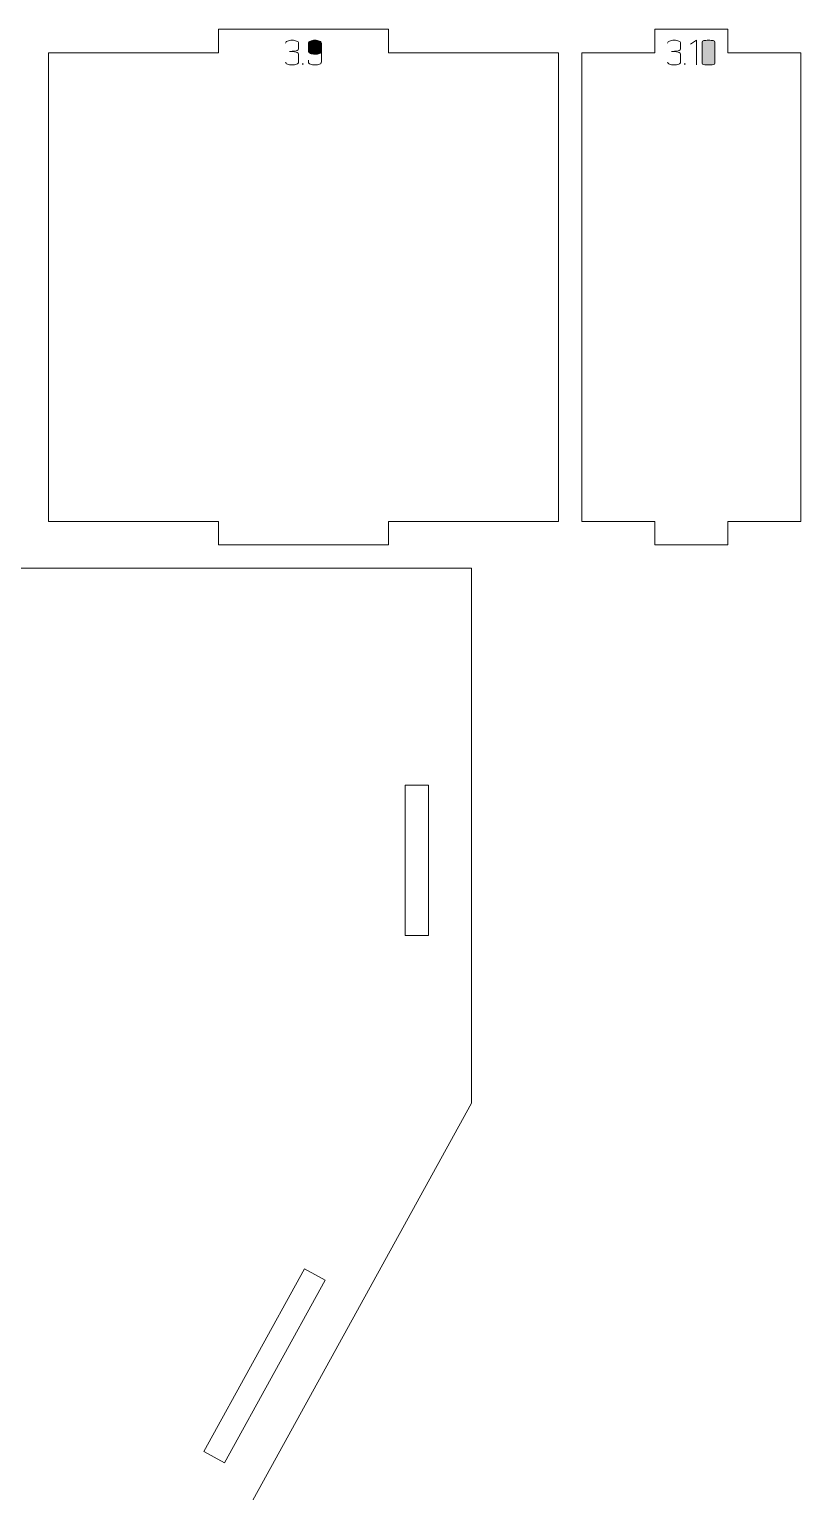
# Model space of a CAD drawing. Header units: centimetres. Extents: x -158 to 228, y -202 to 254.
# Drawn here: x -86.83 to -76.96, y -90.67 to -71.95 of the extents above; entities that cross this region are included whole.
import ezdxf

# ---------------------------------------------------------------- set-up
doc = ezdxf.new("R2010")
doc.units = ezdxf.units.CM
doc.header["$MEASUREMENT"] = 0
doc.layers.add('Capa 1', color=7, linetype='Continuous')

msp = doc.modelspace()

# ---------------------------------------------------------------- hatches: boundary and pattern name
at = {"layer": 'Capa 1', "true_color": 0x3e4095}
h = msp.add_hatch(color=175, dxfattribs=at)
edge = h.paths.add_edge_path()
edge.add_spline(control_points=[(-83.47128, -72.40756), (-83.49482, -72.40756), (-83.51447, -72.40412), (-83.53021, -72.39724), (-83.54596, -72.39036), (-83.55383, -72.38203), (-83.55383, -72.37225), (-83.55383, -72.38203), (-83.54596, -72.39036), (-83.53021, -72.39724), (-83.51447, -72.40412), (-83.49482, -72.40756), (-83.47128, -72.40756), (-83.44774, -72.40756), (-83.42809, -72.40412), (-83.41235, -72.39724), (-83.3966, -72.39036), (-83.38873, -72.38203), (-83.38873, -72.37225), (-83.38873, -72.37225), (-83.38873, -72.26906), (-83.38873, -72.26906), (-83.38873, -72.2608), (-83.39439, -72.25362), (-83.4057, -72.24751), (-83.41701, -72.24139), (-83.45018, -72.23726), (-83.50522, -72.23512), (-83.45049, -72.23176), (-83.41762, -72.22778), (-83.40662, -72.2232), (-83.39561, -72.21861), (-83.38965, -72.21112), (-83.38873, -72.20073), (-83.38873, -72.20073), (-83.38873, -72.12643), (-83.38873, -72.12643), (-83.38873, -72.11665), (-83.3966, -72.10832), (-83.41235, -72.10144), (-83.42809, -72.09456), (-83.44774, -72.09112), (-83.47128, -72.09112), (-83.49482, -72.09112), (-83.51447, -72.09456), (-83.53021, -72.10144), (-83.54596, -72.10832), (-83.55383, -72.11665), (-83.55383, -72.12643), (-83.55383, -72.11665), (-83.54596, -72.10832), (-83.53021, -72.10144), (-83.51447, -72.09456), (-83.49482, -72.09112), (-83.47128, -72.09112), (-83.44774, -72.09112), (-83.42809, -72.09456), (-83.41235, -72.10144), (-83.3966, -72.10832), (-83.38873, -72.11665), (-83.38873, -72.12643), (-83.38873, -72.12643), (-83.38873, -72.20073), (-83.38873, -72.20073), (-83.38965, -72.21112), (-83.39561, -72.21861), (-83.40662, -72.2232), (-83.41762, -72.22778), (-83.45049, -72.23176), (-83.50522, -72.23512), (-83.45018, -72.23726), (-83.41701, -72.24139), (-83.4057, -72.24751), (-83.39439, -72.25362), (-83.38873, -72.2608), (-83.38873, -72.26906), (-83.38873, -72.26906), (-83.38873, -72.37225), (-83.38873, -72.37225), (-83.38873, -72.38203), (-83.3966, -72.39036), (-83.41235, -72.39724), (-83.42809, -72.40412), (-83.44774, -72.40756), (-83.47128, -72.40756)], knot_values=[0, 0, 0, 0, 0.03571429, 0.03571429, 0.03571429, 0.07142857, 0.07142857, 0.07142857, 0.10714286, 0.10714286, 0.10714286, 0.14285714, 0.14285714, 0.14285714, 0.17857143, 0.17857143, 0.17857143, 0.21428571, 0.21428571, 0.21428571, 0.25, 0.25, 0.25, 0.28571429, 0.28571429, 0.28571429, 0.32142857, 0.32142857, 0.32142857, 0.35714286, 0.35714286, 0.35714286, 0.39285714, 0.39285714, 0.39285714, 0.42857143, 0.42857143, 0.42857143, 0.46428571, 0.46428571, 0.46428571, 0.5, 0.5, 0.5, 0.53571429, 0.53571429, 0.53571429, 0.57142857, 0.57142857, 0.57142857, 0.60714286, 0.60714286, 0.60714286, 0.64285714, 0.64285714, 0.64285714, 0.67857143, 0.67857143, 0.67857143, 0.71428571, 0.71428571, 0.71428571, 0.75, 0.75, 0.75, 0.78571429, 0.78571429, 0.78571429, 0.82142857, 0.82142857, 0.82142857, 0.85714286, 0.85714286, 0.85714286, 0.89285714, 0.89285714, 0.89285714, 0.92857143, 0.92857143, 0.92857143, 0.96428571, 0.96428571, 0.96428571, 1, 1, 1, 1], degree=3, periodic=1)
h = msp.add_hatch(color=175, dxfattribs=at)
edge = h.paths.add_edge_path()
edge.add_spline(control_points=[(-83.26032, -72.23375), (-83.26032, -72.24353), (-83.25245, -72.25186), (-83.2367, -72.25874), (-83.22096, -72.26562), (-83.20131, -72.26906), (-83.17777, -72.26906), (-83.15453, -72.26967), (-83.13497, -72.26684), (-83.11907, -72.26058), (-83.10317, -72.25431), (-83.09522, -72.24536), (-83.09522, -72.23375), (-83.09522, -72.23375), (-83.09522, -72.12643), (-83.09522, -72.12643), (-83.09522, -72.11665), (-83.10309, -72.10832), (-83.11884, -72.10144), (-83.13458, -72.09456), (-83.15423, -72.09112), (-83.17777, -72.09112), (-83.20131, -72.09112), (-83.22096, -72.09456), (-83.2367, -72.10144), (-83.25245, -72.10832), (-83.26032, -72.11665), (-83.26032, -72.12643), (-83.26032, -72.12643), (-83.26032, -72.23375), (-83.26032, -72.23375)], knot_values=[0, 0, 0, 0, 0.1, 0.1, 0.1, 0.2, 0.2, 0.2, 0.3, 0.3, 0.3, 0.4, 0.4, 0.4, 0.5, 0.5, 0.5, 0.6, 0.6, 0.6, 0.7, 0.7, 0.7, 0.8, 0.8, 0.8, 0.9, 0.9, 0.9, 1, 1, 1, 1], degree=3, periodic=1)
h = msp.add_hatch(color=175, dxfattribs=at)
edge = h.paths.add_edge_path()
edge.add_spline(control_points=[(-83.17777, -72.40756), (-83.20131, -72.40756), (-83.22096, -72.40412), (-83.2367, -72.39724), (-83.25245, -72.39036), (-83.26032, -72.38203), (-83.26032, -72.37225), (-83.26032, -72.37225), (-83.26032, -72.34702), (-83.26032, -72.34702), (-83.26032, -72.34702), (-83.26032, -72.37225), (-83.26032, -72.37225), (-83.26032, -72.38203), (-83.25245, -72.39036), (-83.2367, -72.39724), (-83.22096, -72.40412), (-83.20131, -72.40756), (-83.17777, -72.40756), (-83.15423, -72.40756), (-83.13458, -72.40412), (-83.11884, -72.39724), (-83.10309, -72.39036), (-83.09522, -72.38203), (-83.09522, -72.37225), (-83.09522, -72.37225), (-83.09522, -72.23375), (-83.09522, -72.23375), (-83.09522, -72.24536), (-83.10317, -72.25431), (-83.11907, -72.26058), (-83.13497, -72.26684), (-83.15453, -72.26967), (-83.17777, -72.26906), (-83.20131, -72.26906), (-83.22096, -72.26562), (-83.2367, -72.25874), (-83.25245, -72.25186), (-83.26032, -72.24353), (-83.26032, -72.23375), (-83.26032, -72.23375), (-83.26032, -72.12643), (-83.26032, -72.12643), (-83.26032, -72.11665), (-83.25245, -72.10832), (-83.2367, -72.10144), (-83.22096, -72.09456), (-83.20131, -72.09112), (-83.17777, -72.09112), (-83.15423, -72.09112), (-83.13458, -72.09456), (-83.11884, -72.10144), (-83.10309, -72.10832), (-83.09522, -72.11665), (-83.09522, -72.12643), (-83.09522, -72.12643), (-83.09522, -72.23375), (-83.09522, -72.23375), (-83.09522, -72.23375), (-83.09522, -72.37225), (-83.09522, -72.37225), (-83.09522, -72.38203), (-83.10309, -72.39036), (-83.11884, -72.39724), (-83.13458, -72.40412), (-83.15423, -72.40756), (-83.17777, -72.40756)], knot_values=[0, 0, 0, 0, 0.04545455, 0.04545455, 0.04545455, 0.09090909, 0.09090909, 0.09090909, 0.13636364, 0.13636364, 0.13636364, 0.18181818, 0.18181818, 0.18181818, 0.22727273, 0.22727273, 0.22727273, 0.27272727, 0.27272727, 0.27272727, 0.31818182, 0.31818182, 0.31818182, 0.36363636, 0.36363636, 0.36363636, 0.40909091, 0.40909091, 0.40909091, 0.45454545, 0.45454545, 0.45454545, 0.5, 0.5, 0.5, 0.54545455, 0.54545455, 0.54545455, 0.59090909, 0.59090909, 0.59090909, 0.63636364, 0.63636364, 0.63636364, 0.68181818, 0.68181818, 0.68181818, 0.72727273, 0.72727273, 0.72727273, 0.77272727, 0.77272727, 0.77272727, 0.81818182, 0.81818182, 0.81818182, 0.86363636, 0.86363636, 0.86363636, 0.90909091, 0.90909091, 0.90909091, 0.95454545, 0.95454545, 0.95454545, 1, 1, 1, 1], degree=3, periodic=1)
h = msp.add_hatch(color=175, dxfattribs=at)
edge = h.paths.add_edge_path()
edge.add_spline(control_points=[(-78.58043, -72.40756), (-78.60397, -72.40756), (-78.62362, -72.40412), (-78.63936, -72.39724), (-78.65511, -72.39036), (-78.66298, -72.38203), (-78.66298, -72.37225), (-78.66298, -72.38203), (-78.65511, -72.39036), (-78.63936, -72.39724), (-78.62362, -72.40412), (-78.60397, -72.40756), (-78.58043, -72.40756), (-78.55689, -72.40756), (-78.53724, -72.40412), (-78.5215, -72.39724), (-78.50575, -72.39036), (-78.49788, -72.38203), (-78.49788, -72.37225), (-78.49788, -72.37225), (-78.49788, -72.26906), (-78.49788, -72.26906), (-78.49788, -72.2608), (-78.50354, -72.25362), (-78.51485, -72.24751), (-78.52616, -72.24139), (-78.55933, -72.23726), (-78.61437, -72.23512), (-78.55964, -72.23176), (-78.52677, -72.22778), (-78.51577, -72.2232), (-78.50476, -72.21861), (-78.4988, -72.21112), (-78.49788, -72.20073), (-78.49788, -72.20073), (-78.49788, -72.12643), (-78.49788, -72.12643), (-78.49788, -72.11665), (-78.50575, -72.10832), (-78.5215, -72.10144), (-78.53724, -72.09456), (-78.55689, -72.09112), (-78.58043, -72.09112), (-78.60397, -72.09112), (-78.62362, -72.09456), (-78.63936, -72.10144), (-78.65511, -72.10832), (-78.66298, -72.11665), (-78.66298, -72.12643), (-78.66298, -72.11665), (-78.65511, -72.10832), (-78.63936, -72.10144), (-78.62362, -72.09456), (-78.60397, -72.09112), (-78.58043, -72.09112), (-78.55689, -72.09112), (-78.53724, -72.09456), (-78.5215, -72.10144), (-78.50575, -72.10832), (-78.49788, -72.11665), (-78.49788, -72.12643), (-78.49788, -72.12643), (-78.49788, -72.20073), (-78.49788, -72.20073), (-78.4988, -72.21112), (-78.50476, -72.21861), (-78.51577, -72.2232), (-78.52677, -72.22778), (-78.55964, -72.23176), (-78.61437, -72.23512), (-78.55933, -72.23726), (-78.52616, -72.24139), (-78.51485, -72.24751), (-78.50354, -72.25362), (-78.49788, -72.2608), (-78.49788, -72.26906), (-78.49788, -72.26906), (-78.49788, -72.37225), (-78.49788, -72.37225), (-78.49788, -72.38203), (-78.50575, -72.39036), (-78.5215, -72.39724), (-78.53724, -72.40412), (-78.55689, -72.40756), (-78.58043, -72.40756)], knot_values=[0, 0, 0, 0, 0.03571429, 0.03571429, 0.03571429, 0.07142857, 0.07142857, 0.07142857, 0.10714286, 0.10714286, 0.10714286, 0.14285714, 0.14285714, 0.14285714, 0.17857143, 0.17857143, 0.17857143, 0.21428571, 0.21428571, 0.21428571, 0.25, 0.25, 0.25, 0.28571429, 0.28571429, 0.28571429, 0.32142857, 0.32142857, 0.32142857, 0.35714286, 0.35714286, 0.35714286, 0.39285714, 0.39285714, 0.39285714, 0.42857143, 0.42857143, 0.42857143, 0.46428571, 0.46428571, 0.46428571, 0.5, 0.5, 0.5, 0.53571429, 0.53571429, 0.53571429, 0.57142857, 0.57142857, 0.57142857, 0.60714286, 0.60714286, 0.60714286, 0.64285714, 0.64285714, 0.64285714, 0.67857143, 0.67857143, 0.67857143, 0.71428571, 0.71428571, 0.71428571, 0.75, 0.75, 0.75, 0.78571429, 0.78571429, 0.78571429, 0.82142857, 0.82142857, 0.82142857, 0.85714286, 0.85714286, 0.85714286, 0.89285714, 0.89285714, 0.89285714, 0.92857143, 0.92857143, 0.92857143, 0.96428571, 0.96428571, 0.96428571, 1, 1, 1, 1], degree=3, periodic=1)
h = msp.add_hatch(color=175, dxfattribs=at)
edge = h.paths.add_edge_path()
edge.add_spline(control_points=[(-78.29334, -72.09066), (-78.29334, -72.09066), (-78.36947, -72.1434), (-78.36947, -72.1434), (-78.36947, -72.1434), (-78.29334, -72.09066), (-78.29334, -72.09066), (-78.29334, -72.09066), (-78.29334, -72.40756), (-78.29334, -72.40756), (-78.29334, -72.40756), (-78.29334, -72.09066), (-78.29334, -72.09066)], knot_values=[0, 0, 0, 0, 0.25, 0.25, 0.25, 0.5, 0.5, 0.5, 0.75, 0.75, 0.75, 1, 1, 1, 1], degree=3, periodic=1)
h = msp.add_hatch(color=175, dxfattribs=at)
edge = h.paths.add_edge_path()
edge.add_spline(control_points=[(-78.22271, -72.38371), (-78.22271, -72.3935), (-78.21484, -72.39992), (-78.19909, -72.40297), (-78.18335, -72.40603), (-78.1637, -72.40756), (-78.14016, -72.40756), (-78.11662, -72.40756), (-78.09697, -72.40603), (-78.08123, -72.40297), (-78.06548, -72.39992), (-78.05761, -72.3935), (-78.05761, -72.38371), (-78.05761, -72.38371), (-78.05761, -72.11543), (-78.05761, -72.11543), (-78.05761, -72.10564), (-78.06548, -72.09914), (-78.08123, -72.09593), (-78.09697, -72.09272), (-78.11662, -72.09112), (-78.14016, -72.09112), (-78.1637, -72.09112), (-78.18335, -72.09272), (-78.19909, -72.09593), (-78.21484, -72.09914), (-78.22271, -72.10564), (-78.22271, -72.11543), (-78.22271, -72.11543), (-78.22271, -72.38371), (-78.22271, -72.38371)], knot_values=[0, 0, 0, 0, 0.1, 0.1, 0.1, 0.2, 0.2, 0.2, 0.3, 0.3, 0.3, 0.4, 0.4, 0.4, 0.5, 0.5, 0.5, 0.6, 0.6, 0.6, 0.7, 0.7, 0.7, 0.8, 0.8, 0.8, 0.9, 0.9, 0.9, 1, 1, 1, 1], degree=3, periodic=1)
h = msp.add_hatch(color=175, dxfattribs=at)
edge = h.paths.add_edge_path()
edge.add_spline(control_points=[(-78.05761, -72.38371), (-78.05761, -72.3935), (-78.06548, -72.39992), (-78.08123, -72.40297), (-78.09697, -72.40603), (-78.11662, -72.40756), (-78.14016, -72.40756), (-78.1637, -72.40756), (-78.18335, -72.40603), (-78.19909, -72.40297), (-78.21484, -72.39992), (-78.22271, -72.3935), (-78.22271, -72.38371), (-78.22271, -72.38371), (-78.22271, -72.11543), (-78.22271, -72.11543), (-78.22271, -72.10564), (-78.21484, -72.09914), (-78.19909, -72.09593), (-78.18335, -72.09272), (-78.1637, -72.09112), (-78.14016, -72.09112), (-78.11662, -72.09112), (-78.09697, -72.09272), (-78.08123, -72.09593), (-78.06548, -72.09914), (-78.05761, -72.10564), (-78.05761, -72.11543), (-78.05761, -72.11543), (-78.05761, -72.38371), (-78.05761, -72.38371)], knot_values=[0, 0, 0, 0, 0.1, 0.1, 0.1, 0.2, 0.2, 0.2, 0.3, 0.3, 0.3, 0.4, 0.4, 0.4, 0.5, 0.5, 0.5, 0.6, 0.6, 0.6, 0.7, 0.7, 0.7, 0.8, 0.8, 0.8, 0.9, 0.9, 0.9, 1, 1, 1, 1], degree=3, periodic=1)
h = msp.add_hatch(color=175, dxfattribs=at)
edge = h.paths.add_edge_path()
edge.add_spline(control_points=[(-83.3337, -72.40756), (-83.3337, -72.40756), (-83.3337, -72.38509), (-83.3337, -72.38509), (-83.3337, -72.38509), (-83.3337, -72.40756), (-83.3337, -72.40756)], knot_values=[0, 0, 0, 0, 0.5, 0.5, 0.5, 1, 1, 1, 1], degree=3, periodic=1)
h = msp.add_hatch(color=175, dxfattribs=at)
edge = h.paths.add_edge_path()
edge.add_spline(control_points=[(-78.44285, -72.40756), (-78.44285, -72.40756), (-78.44285, -72.38509), (-78.44285, -72.38509), (-78.44285, -72.38509), (-78.44285, -72.40756), (-78.44285, -72.40756)], knot_values=[0, 0, 0, 0, 0.5, 0.5, 0.5, 1, 1, 1, 1], degree=3, periodic=1)

# ---------------------------------------------------------------- linework, layer by layer
at = {"layer": 'Capa 1', "color": 240, "lineweight": 20}
for points in [[(-86.58789, -72.25036), (-86.58789, -72.25036), (-86.58789, -78.25036), (-86.58789, -78.25036), (-86.58789, -78.25036), (-84.41232, -78.25036), (-84.41232, -78.25036), (-84.41232, -78.25036), (-84.41232, -78.55036), (-84.41232, -78.55036), (-84.41232, -78.55036), (-82.23674, -78.55036), (-82.23674, -78.55036), (-82.23674, -78.55036), (-82.23674, -78.25036), (-82.23674, -78.25036), (-82.23674, -78.25036), (-80.06117, -78.25036), (-80.06117, -78.25036), (-80.06117, -78.25036), (-80.06117, -72.25036), (-80.06117, -72.25036), (-80.06117, -72.25036), (-82.23674, -72.25036), (-82.23674, -72.25036), (-82.23674, -72.25036), (-82.23674, -71.95036), (-82.23674, -71.95036), (-82.23674, -71.95036), (-84.41232, -71.95036), (-84.41232, -71.95036), (-84.41232, -71.95036), (-84.41232, -72.25036), (-84.41232, -72.25036), (-84.41232, -72.25036), (-86.58789, -72.25036), (-86.58789, -72.25036)], [(-79.76117, -72.25036), (-79.76117, -72.25036), (-79.76117, -78.25036), (-79.76117, -78.25036), (-79.76117, -78.25036), (-78.82726, -78.25036), (-78.82726, -78.25036), (-78.82726, -78.25036), (-78.82726, -78.55036), (-78.82726, -78.55036), (-78.82726, -78.55036), (-77.89335, -78.55036), (-77.89335, -78.55036), (-77.89335, -78.55036), (-77.89335, -78.25036), (-77.89335, -78.25036), (-77.89335, -78.25036), (-76.95943, -78.25036), (-76.95943, -78.25036), (-76.95943, -78.25036), (-76.95943, -72.25036), (-76.95943, -72.25036), (-76.95943, -72.25036), (-77.89335, -72.25036), (-77.89335, -72.25036), (-77.89335, -72.25036), (-77.89335, -71.95036), (-77.89335, -71.95036), (-77.89335, -71.95036), (-78.82726, -71.95036), (-78.82726, -71.95036), (-78.82726, -71.95036), (-78.82726, -72.25036), (-78.82726, -72.25036), (-78.82726, -72.25036), (-79.76117, -72.25036), (-79.76117, -72.25036)]]:
    msp.add_open_spline(points, degree=3, knots=[0, 0, 0, 0, 0.08333333, 0.08333333, 0.08333333, 0.16666667, 0.16666667, 0.16666667, 0.25, 0.25, 0.25, 0.33333333, 0.33333333, 0.33333333, 0.41666667, 0.41666667, 0.41666667, 0.5, 0.5, 0.5, 0.58333333, 0.58333333, 0.58333333, 0.66666667, 0.66666667, 0.66666667, 0.75, 0.75, 0.75, 0.83333333, 0.83333333, 0.83333333, 0.91666667, 0.91666667, 0.91666667, 1, 1, 1, 1], dxfattribs=at)
at = {"layer": 'Capa 1', "color": 114, "lineweight": 9}
for points, knots in [([(-83.47128, -72.40756), (-83.49482, -72.40756), (-83.51447, -72.40412), (-83.53021, -72.39724), (-83.54596, -72.39036), (-83.55383, -72.38203), (-83.55383, -72.37225), (-83.55383, -72.38203), (-83.54596, -72.39036), (-83.53021, -72.39724), (-83.51447, -72.40412), (-83.49482, -72.40756), (-83.47128, -72.40756), (-83.44774, -72.40756), (-83.42809, -72.40412), (-83.41235, -72.39724), (-83.3966, -72.39036), (-83.38873, -72.38203), (-83.38873, -72.37225), (-83.38873, -72.37225), (-83.38873, -72.26906), (-83.38873, -72.26906), (-83.38873, -72.2608), (-83.39439, -72.25362), (-83.4057, -72.24751), (-83.41701, -72.24139), (-83.45018, -72.23726), (-83.50522, -72.23512), (-83.45049, -72.23176), (-83.41762, -72.22778), (-83.40662, -72.2232), (-83.39561, -72.21861), (-83.38965, -72.21112), (-83.38873, -72.20073), (-83.38873, -72.20073), (-83.38873, -72.12643), (-83.38873, -72.12643), (-83.38873, -72.11665), (-83.3966, -72.10832), (-83.41235, -72.10144), (-83.42809, -72.09456), (-83.44774, -72.09112), (-83.47128, -72.09112), (-83.49482, -72.09112), (-83.51447, -72.09456), (-83.53021, -72.10144), (-83.54596, -72.10832), (-83.55383, -72.11665), (-83.55383, -72.12643), (-83.55383, -72.11665), (-83.54596, -72.10832), (-83.53021, -72.10144), (-83.51447, -72.09456), (-83.49482, -72.09112), (-83.47128, -72.09112), (-83.44774, -72.09112), (-83.42809, -72.09456), (-83.41235, -72.10144), (-83.3966, -72.10832), (-83.38873, -72.11665), (-83.38873, -72.12643), (-83.38873, -72.12643), (-83.38873, -72.20073), (-83.38873, -72.20073), (-83.38965, -72.21112), (-83.39561, -72.21861), (-83.40662, -72.2232), (-83.41762, -72.22778), (-83.45049, -72.23176), (-83.50522, -72.23512), (-83.45018, -72.23726), (-83.41701, -72.24139), (-83.4057, -72.24751), (-83.39439, -72.25362), (-83.38873, -72.2608), (-83.38873, -72.26906), (-83.38873, -72.26906), (-83.38873, -72.37225), (-83.38873, -72.37225), (-83.38873, -72.38203), (-83.3966, -72.39036), (-83.41235, -72.39724), (-83.42809, -72.40412), (-83.44774, -72.40756), (-83.47128, -72.40756)], [0, 0, 0, 0, 0.03571429, 0.03571429, 0.03571429, 0.07142857, 0.07142857, 0.07142857, 0.10714286, 0.10714286, 0.10714286, 0.14285714, 0.14285714, 0.14285714, 0.17857143, 0.17857143, 0.17857143, 0.21428571, 0.21428571, 0.21428571, 0.25, 0.25, 0.25, 0.28571429, 0.28571429, 0.28571429, 0.32142857, 0.32142857, 0.32142857, 0.35714286, 0.35714286, 0.35714286, 0.39285714, 0.39285714, 0.39285714, 0.42857143, 0.42857143, 0.42857143, 0.46428571, 0.46428571, 0.46428571, 0.5, 0.5, 0.5, 0.53571429, 0.53571429, 0.53571429, 0.57142857, 0.57142857, 0.57142857, 0.60714286, 0.60714286, 0.60714286, 0.64285714, 0.64285714, 0.64285714, 0.67857143, 0.67857143, 0.67857143, 0.71428571, 0.71428571, 0.71428571, 0.75, 0.75, 0.75, 0.78571429, 0.78571429, 0.78571429, 0.82142857, 0.82142857, 0.82142857, 0.85714286, 0.85714286, 0.85714286, 0.89285714, 0.89285714, 0.89285714, 0.92857143, 0.92857143, 0.92857143, 0.96428571, 0.96428571, 0.96428571, 1, 1, 1, 1]), ([(-83.26032, -72.23375), (-83.26032, -72.24353), (-83.25245, -72.25186), (-83.2367, -72.25874), (-83.22096, -72.26562), (-83.20131, -72.26906), (-83.17777, -72.26906), (-83.15453, -72.26967), (-83.13497, -72.26684), (-83.11907, -72.26058), (-83.10317, -72.25431), (-83.09522, -72.24536), (-83.09522, -72.23375), (-83.09522, -72.23375), (-83.09522, -72.12643), (-83.09522, -72.12643), (-83.09522, -72.11665), (-83.10309, -72.10832), (-83.11884, -72.10144), (-83.13458, -72.09456), (-83.15423, -72.09112), (-83.17777, -72.09112), (-83.20131, -72.09112), (-83.22096, -72.09456), (-83.2367, -72.10144), (-83.25245, -72.10832), (-83.26032, -72.11665), (-83.26032, -72.12643), (-83.26032, -72.12643), (-83.26032, -72.23375), (-83.26032, -72.23375)], [0, 0, 0, 0, 0.1, 0.1, 0.1, 0.2, 0.2, 0.2, 0.3, 0.3, 0.3, 0.4, 0.4, 0.4, 0.5, 0.5, 0.5, 0.6, 0.6, 0.6, 0.7, 0.7, 0.7, 0.8, 0.8, 0.8, 0.9, 0.9, 0.9, 1, 1, 1, 1]), ([(-83.17777, -72.40756), (-83.20131, -72.40756), (-83.22096, -72.40412), (-83.2367, -72.39724), (-83.25245, -72.39036), (-83.26032, -72.38203), (-83.26032, -72.37225), (-83.26032, -72.37225), (-83.26032, -72.34702), (-83.26032, -72.34702), (-83.26032, -72.34702), (-83.26032, -72.37225), (-83.26032, -72.37225), (-83.26032, -72.38203), (-83.25245, -72.39036), (-83.2367, -72.39724), (-83.22096, -72.40412), (-83.20131, -72.40756), (-83.17777, -72.40756), (-83.15423, -72.40756), (-83.13458, -72.40412), (-83.11884, -72.39724), (-83.10309, -72.39036), (-83.09522, -72.38203), (-83.09522, -72.37225), (-83.09522, -72.37225), (-83.09522, -72.23375), (-83.09522, -72.23375), (-83.09522, -72.24536), (-83.10317, -72.25431), (-83.11907, -72.26058), (-83.13497, -72.26684), (-83.15453, -72.26967), (-83.17777, -72.26906), (-83.20131, -72.26906), (-83.22096, -72.26562), (-83.2367, -72.25874), (-83.25245, -72.25186), (-83.26032, -72.24353), (-83.26032, -72.23375), (-83.26032, -72.23375), (-83.26032, -72.12643), (-83.26032, -72.12643), (-83.26032, -72.11665), (-83.25245, -72.10832), (-83.2367, -72.10144), (-83.22096, -72.09456), (-83.20131, -72.09112), (-83.17777, -72.09112), (-83.15423, -72.09112), (-83.13458, -72.09456), (-83.11884, -72.10144), (-83.10309, -72.10832), (-83.09522, -72.11665), (-83.09522, -72.12643), (-83.09522, -72.12643), (-83.09522, -72.23375), (-83.09522, -72.23375), (-83.09522, -72.23375), (-83.09522, -72.37225), (-83.09522, -72.37225), (-83.09522, -72.38203), (-83.10309, -72.39036), (-83.11884, -72.39724), (-83.13458, -72.40412), (-83.15423, -72.40756), (-83.17777, -72.40756)], [0, 0, 0, 0, 0.04545455, 0.04545455, 0.04545455, 0.09090909, 0.09090909, 0.09090909, 0.13636364, 0.13636364, 0.13636364, 0.18181818, 0.18181818, 0.18181818, 0.22727273, 0.22727273, 0.22727273, 0.27272727, 0.27272727, 0.27272727, 0.31818182, 0.31818182, 0.31818182, 0.36363636, 0.36363636, 0.36363636, 0.40909091, 0.40909091, 0.40909091, 0.45454545, 0.45454545, 0.45454545, 0.5, 0.5, 0.5, 0.54545455, 0.54545455, 0.54545455, 0.59090909, 0.59090909, 0.59090909, 0.63636364, 0.63636364, 0.63636364, 0.68181818, 0.68181818, 0.68181818, 0.72727273, 0.72727273, 0.72727273, 0.77272727, 0.77272727, 0.77272727, 0.81818182, 0.81818182, 0.81818182, 0.86363636, 0.86363636, 0.86363636, 0.90909091, 0.90909091, 0.90909091, 0.95454545, 0.95454545, 0.95454545, 1, 1, 1, 1]), ([(-78.58043, -72.40756), (-78.60397, -72.40756), (-78.62362, -72.40412), (-78.63936, -72.39724), (-78.65511, -72.39036), (-78.66298, -72.38203), (-78.66298, -72.37225), (-78.66298, -72.38203), (-78.65511, -72.39036), (-78.63936, -72.39724), (-78.62362, -72.40412), (-78.60397, -72.40756), (-78.58043, -72.40756), (-78.55689, -72.40756), (-78.53724, -72.40412), (-78.5215, -72.39724), (-78.50575, -72.39036), (-78.49788, -72.38203), (-78.49788, -72.37225), (-78.49788, -72.37225), (-78.49788, -72.26906), (-78.49788, -72.26906), (-78.49788, -72.2608), (-78.50354, -72.25362), (-78.51485, -72.24751), (-78.52616, -72.24139), (-78.55933, -72.23726), (-78.61437, -72.23512), (-78.55964, -72.23176), (-78.52677, -72.22778), (-78.51577, -72.2232), (-78.50476, -72.21861), (-78.4988, -72.21112), (-78.49788, -72.20073), (-78.49788, -72.20073), (-78.49788, -72.12643), (-78.49788, -72.12643), (-78.49788, -72.11665), (-78.50575, -72.10832), (-78.5215, -72.10144), (-78.53724, -72.09456), (-78.55689, -72.09112), (-78.58043, -72.09112), (-78.60397, -72.09112), (-78.62362, -72.09456), (-78.63936, -72.10144), (-78.65511, -72.10832), (-78.66298, -72.11665), (-78.66298, -72.12643), (-78.66298, -72.11665), (-78.65511, -72.10832), (-78.63936, -72.10144), (-78.62362, -72.09456), (-78.60397, -72.09112), (-78.58043, -72.09112), (-78.55689, -72.09112), (-78.53724, -72.09456), (-78.5215, -72.10144), (-78.50575, -72.10832), (-78.49788, -72.11665), (-78.49788, -72.12643), (-78.49788, -72.12643), (-78.49788, -72.20073), (-78.49788, -72.20073), (-78.4988, -72.21112), (-78.50476, -72.21861), (-78.51577, -72.2232), (-78.52677, -72.22778), (-78.55964, -72.23176), (-78.61437, -72.23512), (-78.55933, -72.23726), (-78.52616, -72.24139), (-78.51485, -72.24751), (-78.50354, -72.25362), (-78.49788, -72.2608), (-78.49788, -72.26906), (-78.49788, -72.26906), (-78.49788, -72.37225), (-78.49788, -72.37225), (-78.49788, -72.38203), (-78.50575, -72.39036), (-78.5215, -72.39724), (-78.53724, -72.40412), (-78.55689, -72.40756), (-78.58043, -72.40756)], [0, 0, 0, 0, 0.03571429, 0.03571429, 0.03571429, 0.07142857, 0.07142857, 0.07142857, 0.10714286, 0.10714286, 0.10714286, 0.14285714, 0.14285714, 0.14285714, 0.17857143, 0.17857143, 0.17857143, 0.21428571, 0.21428571, 0.21428571, 0.25, 0.25, 0.25, 0.28571429, 0.28571429, 0.28571429, 0.32142857, 0.32142857, 0.32142857, 0.35714286, 0.35714286, 0.35714286, 0.39285714, 0.39285714, 0.39285714, 0.42857143, 0.42857143, 0.42857143, 0.46428571, 0.46428571, 0.46428571, 0.5, 0.5, 0.5, 0.53571429, 0.53571429, 0.53571429, 0.57142857, 0.57142857, 0.57142857, 0.60714286, 0.60714286, 0.60714286, 0.64285714, 0.64285714, 0.64285714, 0.67857143, 0.67857143, 0.67857143, 0.71428571, 0.71428571, 0.71428571, 0.75, 0.75, 0.75, 0.78571429, 0.78571429, 0.78571429, 0.82142857, 0.82142857, 0.82142857, 0.85714286, 0.85714286, 0.85714286, 0.89285714, 0.89285714, 0.89285714, 0.92857143, 0.92857143, 0.92857143, 0.96428571, 0.96428571, 0.96428571, 1, 1, 1, 1]), ([(-78.29334, -72.09066), (-78.29334, -72.09066), (-78.36947, -72.1434), (-78.36947, -72.1434), (-78.36947, -72.1434), (-78.29334, -72.09066), (-78.29334, -72.09066), (-78.29334, -72.09066), (-78.29334, -72.40756), (-78.29334, -72.40756), (-78.29334, -72.40756), (-78.29334, -72.09066), (-78.29334, -72.09066)], [0, 0, 0, 0, 0.25, 0.25, 0.25, 0.5, 0.5, 0.5, 0.75, 0.75, 0.75, 1, 1, 1, 1]), ([(-78.22271, -72.38371), (-78.22271, -72.3935), (-78.21484, -72.39992), (-78.19909, -72.40297), (-78.18335, -72.40603), (-78.1637, -72.40756), (-78.14016, -72.40756), (-78.11662, -72.40756), (-78.09697, -72.40603), (-78.08123, -72.40297), (-78.06548, -72.39992), (-78.05761, -72.3935), (-78.05761, -72.38371), (-78.05761, -72.38371), (-78.05761, -72.11543), (-78.05761, -72.11543), (-78.05761, -72.10564), (-78.06548, -72.09914), (-78.08123, -72.09593), (-78.09697, -72.09272), (-78.11662, -72.09112), (-78.14016, -72.09112), (-78.1637, -72.09112), (-78.18335, -72.09272), (-78.19909, -72.09593), (-78.21484, -72.09914), (-78.22271, -72.10564), (-78.22271, -72.11543), (-78.22271, -72.11543), (-78.22271, -72.38371), (-78.22271, -72.38371)], [0, 0, 0, 0, 0.1, 0.1, 0.1, 0.2, 0.2, 0.2, 0.3, 0.3, 0.3, 0.4, 0.4, 0.4, 0.5, 0.5, 0.5, 0.6, 0.6, 0.6, 0.7, 0.7, 0.7, 0.8, 0.8, 0.8, 0.9, 0.9, 0.9, 1, 1, 1, 1]), ([(-78.05761, -72.38371), (-78.05761, -72.3935), (-78.06548, -72.39992), (-78.08123, -72.40297), (-78.09697, -72.40603), (-78.11662, -72.40756), (-78.14016, -72.40756), (-78.1637, -72.40756), (-78.18335, -72.40603), (-78.19909, -72.40297), (-78.21484, -72.39992), (-78.22271, -72.3935), (-78.22271, -72.38371), (-78.22271, -72.38371), (-78.22271, -72.11543), (-78.22271, -72.11543), (-78.22271, -72.10564), (-78.21484, -72.09914), (-78.19909, -72.09593), (-78.18335, -72.09272), (-78.1637, -72.09112), (-78.14016, -72.09112), (-78.11662, -72.09112), (-78.09697, -72.09272), (-78.08123, -72.09593), (-78.06548, -72.09914), (-78.05761, -72.10564), (-78.05761, -72.11543), (-78.05761, -72.11543), (-78.05761, -72.38371), (-78.05761, -72.38371)], [0, 0, 0, 0, 0.1, 0.1, 0.1, 0.2, 0.2, 0.2, 0.3, 0.3, 0.3, 0.4, 0.4, 0.4, 0.5, 0.5, 0.5, 0.6, 0.6, 0.6, 0.7, 0.7, 0.7, 0.8, 0.8, 0.8, 0.9, 0.9, 0.9, 1, 1, 1, 1]), ([(-83.3337, -72.40756), (-83.3337, -72.40756), (-83.3337, -72.38509), (-83.3337, -72.38509), (-83.3337, -72.38509), (-83.3337, -72.40756), (-83.3337, -72.40756)], [0, 0, 0, 0, 0.5, 0.5, 0.5, 1, 1, 1, 1]), ([(-78.44285, -72.40756), (-78.44285, -72.40756), (-78.44285, -72.38509), (-78.44285, -72.38509), (-78.44285, -72.38509), (-78.44285, -72.40756), (-78.44285, -72.40756)], [0, 0, 0, 0, 0.5, 0.5, 0.5, 1, 1, 1, 1])]:
    msp.add_open_spline(points, degree=3, knots=knots, dxfattribs=at)
at = {"layer": 'Capa 1', "color": 240, "lineweight": 9}
for points, knots in [([(-80.87072, -95.8878), (-80.87072, -95.8878), (-80.87072, -104.08138), (-80.87072, -104.08138), (-80.87072, -104.08138), (-86.59321, -108.80678), (-86.59321, -108.80678), (-86.59321, -108.80678), (-100.596, -108.80678), (-100.596, -108.80678), (-100.596, -108.80678), (-106.27515, -104.08138), (-106.27515, -104.08138), (-106.27515, -104.08138), (-106.27515, -98.61899), (-106.27515, -98.61899), (-106.27515, -98.61899), (-98.16827, -98.61899), (-98.16827, -98.61899), (-98.16827, -98.61899), (-97.30123, -101.74035), (-97.30123, -101.74035), (-97.30123, -101.74035), (-90.97179, -101.74035), (-90.97179, -101.74035), (-90.97179, -101.74035), (-89.88799, -100.82996), (-89.88799, -100.82996), (-89.88799, -100.82996), (-89.88799, -97.36178), (-89.88799, -97.36178), (-89.88799, -97.36178), (-90.92844, -96.49473), (-90.92844, -96.49473), (-90.92844, -96.49473), (-95.61049, -96.49473), (-95.61049, -96.49473), (-95.61049, -96.49473), (-95.61049, -90.77223), (-95.61049, -90.77223), (-95.61049, -90.77223), (-92.22901, -90.77223), (-92.22901, -90.77223), (-92.22901, -90.77223), (-90.1481, -86.30695), (-90.1481, -86.30695), (-90.1481, -86.30695), (-96.43418, -86.30695), (-96.43418, -86.30695), (-96.43418, -86.30695), (-97.30123, -89.47166), (-97.30123, -89.47166), (-97.30123, -89.47166), (-105.4081, -89.47166), (-105.4081, -89.47166), (-105.4081, -89.47166), (-105.4081, -78.85036), (-105.4081, -78.85036), (-105.4081, -78.85036), (-81.17418, -78.85036), (-81.17418, -78.85036), (-81.17418, -78.85036), (-81.17418, -85.70001), (-81.17418, -85.70001), (-81.17418, -85.70001), (-84.94583, -92.54967), (-84.94583, -92.54967), (-84.94583, -92.54967), (-80.87072, -95.8878), (-80.87072, -95.8878)], [0, 0, 0, 0, 0.04347826, 0.04347826, 0.04347826, 0.08695652, 0.08695652, 0.08695652, 0.13043478, 0.13043478, 0.13043478, 0.17391304, 0.17391304, 0.17391304, 0.2173913, 0.2173913, 0.2173913, 0.26086957, 0.26086957, 0.26086957, 0.30434783, 0.30434783, 0.30434783, 0.34782609, 0.34782609, 0.34782609, 0.39130435, 0.39130435, 0.39130435, 0.43478261, 0.43478261, 0.43478261, 0.47826087, 0.47826087, 0.47826087, 0.52173913, 0.52173913, 0.52173913, 0.56521739, 0.56521739, 0.56521739, 0.60869565, 0.60869565, 0.60869565, 0.65217391, 0.65217391, 0.65217391, 0.69565217, 0.69565217, 0.69565217, 0.73913043, 0.73913043, 0.73913043, 0.7826087, 0.7826087, 0.7826087, 0.82608696, 0.82608696, 0.82608696, 0.86956522, 0.86956522, 0.86956522, 0.91304348, 0.91304348, 0.91304348, 0.95652174, 0.95652174, 0.95652174, 1, 1, 1, 1]), ([(-82.02271, -81.62654), (-82.02271, -81.62654), (-82.02271, -83.55419), (-82.02271, -83.55419), (-82.02271, -83.55419), (-81.72271, -83.55419), (-81.72271, -83.55419), (-81.72271, -83.55419), (-81.72271, -81.62654), (-81.72271, -81.62654), (-81.72271, -81.62654), (-82.02271, -81.62654), (-82.02271, -81.62654)], [0, 0, 0, 0, 0.25, 0.25, 0.25, 0.5, 0.5, 0.5, 0.75, 0.75, 0.75, 1, 1, 1, 1]), ([(-83.31092, -87.82134), (-83.31092, -87.82134), (-84.59912, -90.16084), (-84.59912, -90.16084), (-84.59912, -90.16084), (-84.33633, -90.30555), (-84.33633, -90.30555), (-84.33633, -90.30555), (-83.04812, -87.96604), (-83.04812, -87.96604), (-83.04812, -87.96604), (-83.31092, -87.82134), (-83.31092, -87.82134)], [0, 0, 0, 0, 0.25, 0.25, 0.25, 0.5, 0.5, 0.5, 0.75, 0.75, 0.75, 1, 1, 1, 1])]:
    msp.add_open_spline(points, degree=3, knots=knots, dxfattribs=at)

doc.saveas('drawing.dxf')
